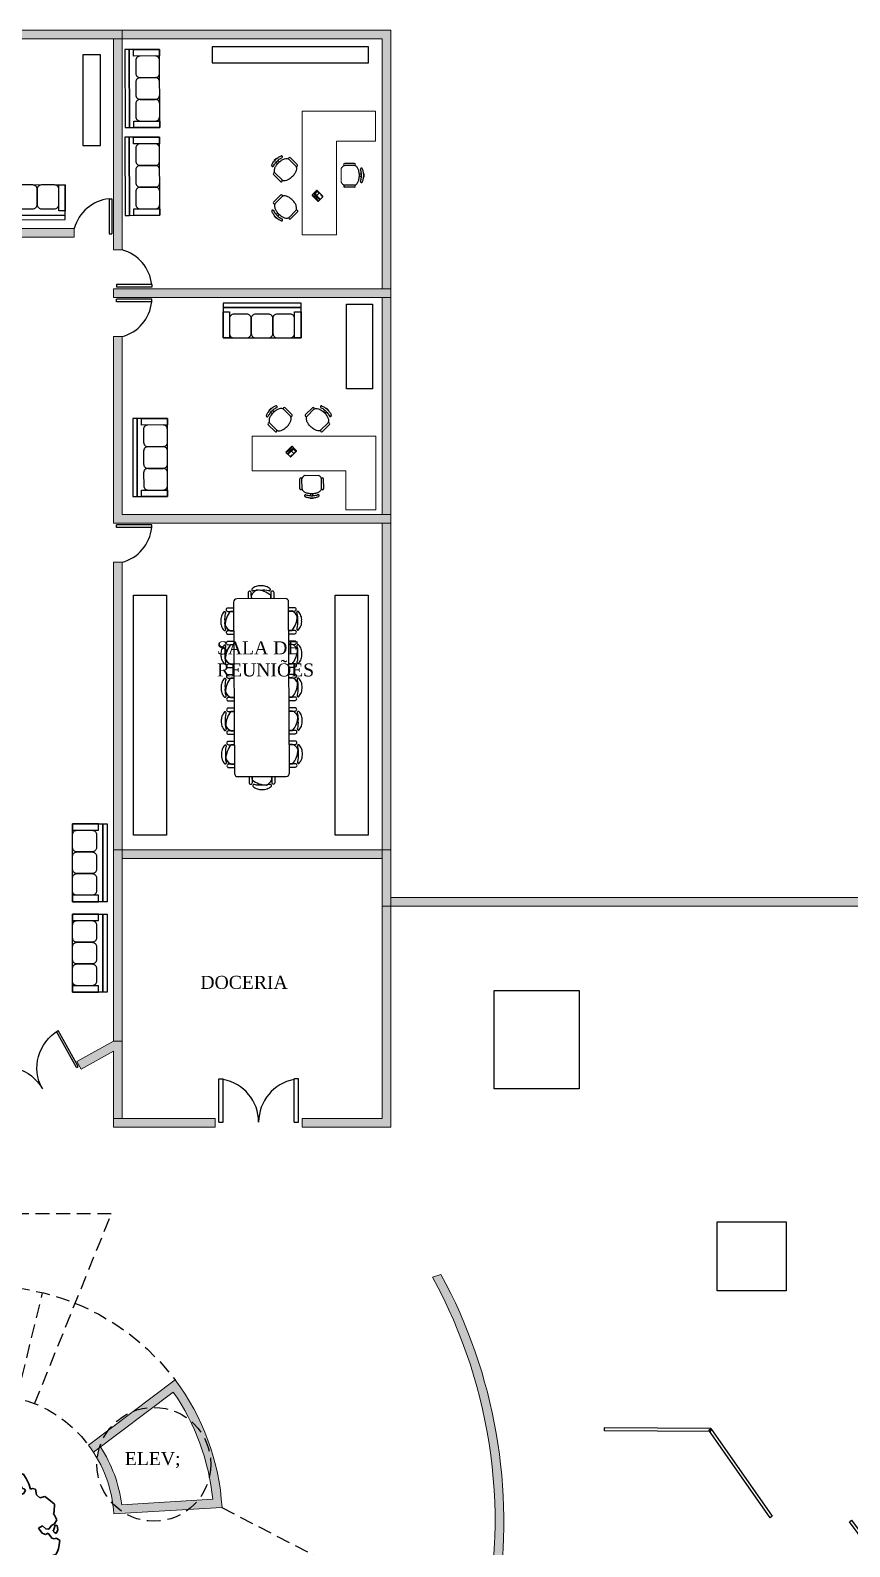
# Model space of a CAD drawing. Header units: millimetres. Extents: x 1191 to 1487, y 976 to 1230.
# Drawn here: x 1251.22 to 1270.12, y 1187.32 to 1222.29 of the extents above; entities that cross this region are included whole.
import ezdxf

# ---------------------------------------------------------------- set-up
doc = ezdxf.new("R2010")
doc.units = ezdxf.units.MM
doc.header["$LTSCALE"] = 0.05
doc.linetypes.add('DASHED2', pattern=[9.525, 6.35, -3.175])
doc.layers.add('ARBOLES', color=86, linetype='Continuous', lineweight=30)
doc.layers.add('muros', color=5, linetype='Continuous', lineweight=20)
for name, color, linetype in [('MOVABLE_FURNISHINGS', 186, 'Continuous'), ('muebles', 4, 'Continuous'), ('Proyecciones', 7, 'DASHED2'), ('puertas ventanas', 2, 'Continuous'), ('TEXT', 2, 'Continuous'), ('TRACO01', 7, 'Continuous'), ('TRACO02', 4, 'Continuous')]:
    doc.layers.add(name, color=color, linetype=linetype)
doc.styles.get("Standard").update_dxf_attribs({"font": 'times.ttf'})

# ---------------------------------------------------------------- blocks, each defined once
blk = doc.blocks.new('SIMPLÓNGRAN')
for p, q in [((-1.585, 2.79), (-1.461, 2.89)), ((-1.461, 2.89), (-1.294, 2.954)), ((-1.294, 2.954), (-1.27, 2.707)), ((-1.104, 2.795), (-0.889, 2.99)), ((-0.965, 3.068), (-0.751, 3.133)), ((-0.889, 2.99), (-0.965, 3.068)), ((-0.751, 3.133), (-0.657, 3.065)), ((-0.657, 3.065), (-0.569, 3.099)), ((-0.569, 3.099), (-0.438, 3.097)), ((-0.438, 3.097), (-0.506, 2.979)), ((-0.506, 2.979), (-0.481, 2.933)), ((-0.481, 2.933), (-0.165, 3.005)), ((-0.165, 3.005), (-0.142, 2.758)), ((0.055, 2.944), (0.169, 3.086)), ((0.107, 2.688), (0.055, 2.944)), ((0.169, 3.086), (0.297, 3)), ((0.297, 3), (0.404, 3.021)), ((0.404, 3.021), (0.486, 3.134)), ((0.486, 3.134), (0.705, 3.167)), ((0.705, 3.167), (0.819, 3.038)), ((0.819, 3.038), (0.816, 2.978)), ((0.816, 2.978), (0.915, 2.9)), ((0.915, 2.9), (1.036, 2.94)), ((1.036, 2.94), (1.172, 2.929)), ((1.172, 2.929), (1.199, 2.696)), ((-2.513, 2.043), (-2.511, 2.15)), ((-2.511, 2.15), (-2.286, 2.374)), ((-2.286, 2.374), (-2.111, 2.49)), ((-2.111, 2.49), (-1.943, 2.484)), ((-1.943, 2.484), (-1.849, 2.439)), ((-1.849, 2.439), (-1.572, 2.631)), ((-1.584, 2.72), (-1.585, 2.79)), ((-1.572, 2.631), (-1.584, 2.72)), ((-1.27, 2.707), (-1.116, 2.682)), ((-1.116, 2.682), (-1.104, 2.795)), ((-0.142, 2.758), (-0.192, 2.696)), ((-0.192, 2.696), (-0.162, 2.594)), ((-0.162, 2.594), (0.047, 2.645)), ((0.06, 2.486), (0, 2.42)), ((0, 2.42), (0.015, 2.369)), ((0.015, 2.369), (0.174, 2.358)), ((0.047, 2.645), (0.107, 2.688)), ((0.255, 2.542), (0.06, 2.486)), ((0.174, 2.358), (0.252, 2.434)), ((0.252, 2.434), (0.255, 2.542)), ((1.048, 2.581), (1.017, 2.482)), ((1.017, 2.482), (1.125, 2.456)), ((1.155, 2.602), (1.048, 2.581)), ((1.125, 2.456), (1.34, 2.428)), ((1.199, 2.696), (1.155, 2.602)), ((1.34, 2.428), (1.558, 2.507)), ((1.512, 2.683), (1.796, 2.726)), ((1.558, 2.507), (1.512, 2.683)), ((1.821, 2.162), (1.638, 2.018)), ((1.796, 2.726), (1.921, 2.58)), ((1.851, 2.083), (1.821, 2.162)), ((1.921, 2.58), (1.887, 2.397)), ((1.887, 2.397), (2.061, 2.335)), ((2.061, 2.335), (2.206, 2.305)), ((2.227, 2.175), (2.194, 1.992)), ((2.206, 2.305), (2.227, 2.175)), ((-3.044, 1.258), (-3.02, 1.435)), ((-3.02, 1.435), (-2.911, 1.634)), ((-2.911, 1.634), (-2.841, 1.635)), ((-2.841, 1.635), (-2.624, 1.714)), ((-2.624, 1.714), (-2.595, 1.682)), ((-2.595, 1.682), (-2.456, 1.755)), ((-2.575, 1.869), (-2.513, 2.043)), ((-2.453, 1.816), (-2.575, 1.869)), ((-2.456, 1.755), (-2.453, 1.816)), ((1.638, 2.018), (1.542, 1.909)), ((1.542, 1.909), (1.547, 1.853)), ((1.547, 1.853), (1.622, 1.845)), ((1.622, 1.845), (1.742, 1.955)), ((1.742, 1.955), (1.851, 2.083)), ((2.142, 2.001), (2.125, 1.921)), ((2.125, 1.921), (2.151, 1.805)), ((2.146, 1.791), (2.129, 1.734)), ((2.129, 1.734), (2.302, 1.696)), ((2.194, 1.992), (2.142, 2.001)), ((2.151, 1.805), (2.146, 1.791)), ((2.302, 1.696), (2.407, 1.833)), ((2.407, 1.833), (2.41, 1.894)), ((2.41, 1.894), (2.514, 1.831)), ((2.514, 1.831), (2.577, 1.734)), ((2.577, 1.734), (2.561, 1.584)), ((2.561, 1.584), (2.745, 1.504)), ((2.745, 1.504), (2.693, 1.265)), ((-3.266, 0.894), (-3.363, 0.607)), ((-3.172, 0.896), (-3.266, 0.894)), ((-3.187, 0.699), (-3.162, 0.854)), ((-3.162, 0.854), (-3.172, 0.896)), ((-2.967, 1.156), (-3.044, 1.258)), ((-3, 0.904), (-2.877, 1.074)), ((-2.997, 0.74), (-3, 0.904)), ((-2.888, 0.691), (-2.997, 0.74)), ((-2.877, 1.074), (-2.967, 1.156)), ((2.34, 0.702), (2.229, 0.667)), ((2.427, 0.807), (2.34, 0.702)), ((2.509, 0.696), (2.427, 0.807)), ((2.701, 0.891), (2.544, 0.786)), ((2.544, 0.786), (2.683, 0.588)), ((2.683, 0.588), (2.816, 0.74)), ((2.693, 1.265), (2.701, 0.891)), ((2.816, 0.74), (2.915, 0.686)), ((-3.363, 0.607), (-3.233, 0.652)), ((-3.233, 0.652), (-3.187, 0.699)), ((-3.233, 0.157), (-3.19, 0.368)), ((-3.095, 0.029), (-3.233, 0.157)), ((-3.19, 0.368), (-2.992, 0.507)), ((-3.055, -0.316), (-3.095, 0.029)), ((-2.992, 0.507), (-2.888, 0.691)), ((-1.043, 0.411), (-1.364, 0.101)), ((-1.364, 0.101), (-1.353, 0.036)), ((-1.353, 0.036), (-1.265, 0.047)), ((-1.265, 0.047), (-1.112, 0.115)), ((-1.112, 0.115), (-1.072, 0.219)), ((-1.072, 0.219), (-0.947, 0.273)), ((-0.983, 0.454), (-1.043, 0.411)), ((-0.909, 0.469), (-0.983, 0.454)), ((-0.947, 0.273), (-0.86, 0.354)), ((-0.86, 0.354), (-0.909, 0.469)), ((2.229, 0.667), (2.189, 0.564)), ((2.189, 0.564), (2.278, 0.552)), ((2.278, 0.552), (2.399, 0.568)), ((2.399, 0.568), (2.509, 0.696)), ((2.947, 0.49), (2.904, 0.279)), ((2.904, 0.279), (3.001, 0.118)), ((2.915, 0.686), (2.947, 0.49)), ((3.001, 0.118), (3.033, -0.101)), ((-3.03, -0.385), (-3.055, -0.316)), ((-2.997, -0.45), (-3.03, -0.385)), ((-2.721, -0.435), (-2.997, -0.45)), ((-2.622, -0.512), (-2.721, -0.435)), ((-2.682, -0.756), (-2.622, -0.512)), ((2.755, -0.424), (2.6, -0.646)), ((2.6, -0.646), (2.681, -0.733)), ((2.835, -0.464), (2.755, -0.424)), ((3.009, -0.302), (2.835, -0.464)), ((3.033, -0.101), (3.009, -0.302)), ((-2.952, -0.804), (-3.165, -0.915)), ((-3.165, -0.915), (-3.164, -0.962)), ((-3.164, -0.962), (-3.089, -0.97)), ((-3.089, -0.97), (-2.868, -0.83)), ((-2.907, -0.733), (-2.952, -0.804)), ((-2.818, -0.768), (-2.907, -0.733)), ((-2.868, -0.83), (-2.818, -0.768)), ((-2.846, -1.455), (-2.793, -1.286)), ((-2.793, -1.286), (-2.724, -1.261)), ((-2.772, -0.968), (-2.755, -0.865)), ((-2.657, -1.073), (-2.772, -0.968)), ((-2.755, -0.865), (-2.682, -0.756)), ((-2.724, -1.261), (-2.609, -1.142)), ((-2.609, -1.142), (-2.657, -1.073)), ((1.689, -1.29), (1.41, -1.389)), ((1.41, -1.389), (1.503, -1.588)), ((1.853, -1.333), (1.689, -1.29)), ((1.907, -1.458), (1.853, -1.333)), ((2.176, -1.364), (1.907, -1.458)), ((2.279, -1.404), (2.176, -1.364)), ((2.722, -1.148), (2.538, -1.492)), ((2.681, -0.733), (2.773, -0.862)), ((2.756, -0.988), (2.722, -1.148)), ((2.773, -0.862), (2.756, -0.988)), ((-2.699, -1.555), (-2.846, -1.455)), ((-2.542, -1.967), (-2.699, -1.555)), ((-2.379, -1.917), (-2.542, -1.967)), ((-2.311, -1.846), (-2.379, -1.917)), ((-2.307, -1.785), (-2.311, -1.846)), ((-2.071, -1.673), (-2.307, -1.785)), ((-1.949, -1.726), (-2.071, -1.673)), ((-2.016, -2.339), (-1.976, -2.035)), ((-1.976, -2.035), (-1.884, -1.963)), ((-1.91, -1.824), (-1.949, -1.726)), ((-1.727, -1.881), (-1.91, -1.824)), ((-1.884, -1.963), (-1.748, -1.974)), ((-1.748, -1.974), (-1.689, -1.885)), ((-1.689, -1.885), (-1.727, -1.881)), ((1.503, -1.588), (1.708, -1.551)), ((1.708, -1.551), (1.831, -1.628)), ((1.831, -1.628), (1.83, -1.828)), ((1.83, -1.828), (1.893, -1.972)), ((1.893, -1.972), (1.874, -2.182)), ((2.011, -1.792), (1.958, -1.938)), ((1.958, -1.938), (2.043, -1.988)), ((2.051, -1.665), (2.011, -1.792)), ((2.043, -1.988), (2.18, -1.845)), ((2.116, -1.655), (2.051, -1.665)), ((2.223, -1.657), (2.116, -1.655)), ((2.18, -1.845), (2.223, -1.657)), ((2.36, -1.491), (2.279, -1.404)), ((2.538, -1.492), (2.36, -1.491)), ((-1.789, -2.503), (-2.016, -2.339)), ((-1.628, -2.406), (-1.789, -2.503)), ((-1.478, -2.422), (-1.628, -2.406)), ((-1.359, -2.513), (-1.478, -2.422)), ((-1.193, -2.449), (-1.359, -2.513)), ((-1.053, -2.446), (-1.193, -2.449)), ((-0.985, -2.575), (-1.053, -2.446)), ((-1.002, -2.655), (-0.985, -2.575)), ((-0.962, -2.799), (-1.002, -2.655)), ((-0.131, -2.787), (-0.38, -2.918)), ((-0.321, -2.357), (-0.337, -2.483)), ((-0.337, -2.483), (-0.249, -2.449)), ((-0.241, -2.15), (-0.321, -2.357)), ((-0.249, -2.449), (-0.174, -2.48)), ((-0.193, -2.219), (-0.241, -2.15)), ((-0.071, -2.249), (-0.193, -2.219)), ((-0.174, -2.48), (-0.081, -2.455)), ((0.062, -2.638), (-0.131, -2.787)), ((-0.081, -2.455), (-0.071, -2.249)), ((0.129, -2.721), (0.062, -2.638)), ((0.256, -2.761), (0.129, -2.721)), ((0.435, -2.584), (0.256, -2.761)), ((0.644, -2.557), (0.435, -2.584)), ((0.802, -2.745), (0.644, -2.557)), ((1.035, -2.74), (0.802, -2.745)), ((1.367, -2.72), (1.035, -2.74)), ((1.552, -2.422), (1.367, -2.72)), ((1.597, -2.328), (1.552, -2.422)), ((1.666, -2.303), (1.597, -2.328)), ((1.874, -2.182), (1.666, -2.303)), ((-0.784, -2.8), (-0.962, -2.799)), ((-0.617, -3.007), (-0.784, -2.8)), ((-0.38, -2.918), (-0.617, -3.007))]:
    blk.add_line(p, q)
blk = doc.blocks.new('SIMPLGRAN')
blk.add_blockref('SIMPLÓNGRAN', (-803.486, 577.111))
blk = doc.blocks.new('planta arbre')
at = {"xscale": 0.5, "yscale": 0.5, "zscale": 0.5}
blk.add_blockref('SIMPLGRAN', (587.091, -151.752), dxfattribs=at)
blk = doc.blocks.new('A$C09E9406F')
at = {"layer": 'ARBOLES'}
blk.add_blockref('planta arbre', (-183.667, -135.3), dxfattribs=at)
blk = doc.blocks.new('A$C0A1A5030')
at = {"layer": 'muebles'}
for points in [[(1.444, 1.973), (1.502, 1.993), (0.721, 4.331), (0.663, 4.312)], [(1.453, 2.029), (1.502, 1.993), (0.05, 0), (0, 0.036)]]:
    blk.add_lwpolyline(points, close=True, dxfattribs=at)
blk = doc.blocks.new('bsof3')
for points in [[(-0.9, -0.1), (0.9, -0.1), (0.9, 0), (-0.9, 0)], [(-0.9, -0.8), (0.9, -0.8), (0.9, -0.1), (-0.9, -0.1)], [(-0.9, -0.2), (-0.75, -0.2), (-0.75, -0.8), (-0.9, -0.8)], [(0.75, -0.2), (0.9, -0.2), (0.9, -0.8), (0.75, -0.8)]]:
    blk.add_lwpolyline(points, close=True)
for points in [[(-0.649, -0.8), (-0.351, -0.8, 0.414214), (-0.25, -0.699), (-0.25, -0.351, 0.414214), (-0.351, -0.25), (-0.649, -0.25, 0.414214), (-0.75, -0.351), (-0.75, -0.699, 0.414214)], [(-0.149, -0.8), (0.149, -0.8, 0.414214), (0.25, -0.699), (0.25, -0.351, 0.414214), (0.149, -0.25), (-0.149, -0.25, 0.414214), (-0.25, -0.351), (-0.25, -0.699, 0.414214)], [(0.351, -0.8), (0.649, -0.8, 0.414214), (0.75, -0.699), (0.75, -0.351, 0.414214), (0.649, -0.25), (0.351, -0.25, 0.414214), (0.25, -0.351), (0.25, -0.699, 0.414214)]]:
    blk.add_lwpolyline(points, format="xyb", close=True)
blk = doc.blocks.new('A$C0E675479')
at = {"layer": 'muebles', "rotation": 270.0161687184001}
blk.add_blockref('bsof3', (0.8, 0.9), dxfattribs=at)
blk = doc.blocks.new('Mesa_rectang_12')
at = {"layer": 'MOVABLE_FURNISHINGS', "color": 7, "linetype": 'Continuous'}
for points in [[(-1.762, 1.268), (-1.762, 1.405, 0.414214), (-1.8, 1.443, 0.414214), (-1.837, 1.405), (-1.837, 1.268)], [(-1.313, 1.268), (-1.313, 1.344, 0.169434), (-1.64, 1.467, 0.171467), (-1.763, 1.343), (-1.763, 1.268)], [(-1.238, 1.268), (-1.238, 1.405, 0.414214), (-1.275, 1.443, 0.414214), (-1.313, 1.405), (-1.313, 1.268)], [(-0.994, 1.268), (-0.994, 1.405, 0.414214), (-1.031, 1.443, 0.414214), (-1.069, 1.405), (-1.069, 1.268)], [(-0.544, 1.268), (-0.544, 1.344, 0.169434), (-0.871, 1.467, 0.171467), (-0.994, 1.343), (-0.994, 1.268)], [(-0.469, 1.268), (-0.469, 1.405, 0.414214), (-0.506, 1.443, 0.414214), (-0.544, 1.405), (-0.544, 1.268)], [(-0.225, 1.268), (-0.225, 1.405, 0.414214), (-0.262, 1.443, 0.414214), (-0.3, 1.405), (-0.3, 1.268)], [(0.225, 1.268), (0.225, 1.344, 0.169434), (-0.102, 1.467, 0.171467), (-0.225, 1.343), (-0.225, 1.268)], [(0.3, 1.268), (0.3, 1.405, 0.414214), (0.262, 1.443, 0.414214), (0.225, 1.405), (0.225, 1.268)], [(0.544, 1.268), (0.544, 1.405, 0.414214), (0.506, 1.443, 0.414214), (0.469, 1.405), (0.469, 1.268)], [(0.994, 1.268), (0.994, 1.344, 0.169434), (0.666, 1.467, 0.171467), (0.544, 1.343), (0.544, 1.268)], [(1.069, 1.268), (1.069, 1.405, 0.414214), (1.031, 1.443, 0.414214), (0.994, 1.405), (0.994, 1.268)], [(1.313, 1.268), (1.313, 1.405, 0.414214), (1.275, 1.443, 0.414214), (1.237, 1.405), (1.237, 1.268)], [(1.762, 1.268), (1.762, 1.344, 0.169434), (1.435, 1.467, 0.171467), (1.312, 1.343), (1.312, 1.268)], [(1.837, 1.268), (1.837, 1.405, 0.414214), (1.8, 1.443, 0.414214), (1.762, 1.405), (1.762, 1.268)], [(-2.05, 0.859), (-2.126, 0.859, 0.169434), (-2.249, 0.532, 0.171467), (-2.125, 0.409), (-2.05, 0.409)], [(-2.05, 0.934), (-2.187, 0.934, 0.414214), (-2.225, 0.896, 0.414214), (-2.187, 0.859), (-2.05, 0.859)], [(2.05, 0.859), (2.187, 0.859, 0.414214), (2.225, 0.896, 0.414214), (2.187, 0.934), (2.05, 0.934)], [(2.05, 0.409), (2.126, 0.409, 0.169434), (2.249, 0.736, 0.171467), (2.125, 0.859), (2.05, 0.859)], [(-2.05, 0.409), (-2.187, 0.409, 0.414214), (-2.225, 0.372, 0.414214), (-2.187, 0.334), (-2.05, 0.334)], [(2.05, 0.334), (2.187, 0.334, 0.414214), (2.225, 0.372, 0.414214), (2.187, 0.409), (2.05, 0.409)], [(-1.837, 0), (-1.837, -0.137, 0.414214), (-1.8, -0.175, 0.414214), (-1.762, -0.137), (-1.762, 0)], [(-1.762, 0), (-1.762, -0.076, 0.169434), (-1.435, -0.199, 0.171467), (-1.312, -0.075), (-1.312, 0)], [(-1.313, 0), (-1.313, -0.137, 0.414214), (-1.275, -0.175, 0.414214), (-1.238, -0.137), (-1.238, 0)], [(-1.069, 0), (-1.069, -0.137, 0.414214), (-1.031, -0.175, 0.414214), (-0.994, -0.137), (-0.994, 0)], [(-0.994, 0), (-0.994, -0.076, 0.169434), (-0.666, -0.199, 0.171467), (-0.544, -0.075), (-0.544, 0)], [(-0.544, 0), (-0.544, -0.137, 0.414214), (-0.506, -0.175, 0.414214), (-0.469, -0.137), (-0.469, 0)], [(-0.3, 0), (-0.3, -0.137, 0.414214), (-0.262, -0.175, 0.414214), (-0.225, -0.137), (-0.225, 0)], [(-0.225, 0), (-0.225, -0.076, 0.169434), (0.102, -0.199, 0.171467), (0.225, -0.075), (0.225, 0)], [(0.225, 0), (0.225, -0.137, 0.414214), (0.262, -0.175, 0.414214), (0.3, -0.137), (0.3, 0)], [(0.469, 0), (0.469, -0.137, 0.414214), (0.506, -0.175, 0.414214), (0.544, -0.137), (0.544, 0)], [(0.544, 0), (0.544, -0.076, 0.169434), (0.871, -0.199, 0.171467), (0.994, -0.075), (0.994, 0)], [(0.994, 0), (0.994, -0.137, 0.414214), (1.031, -0.175, 0.414214), (1.069, -0.137), (1.069, 0)], [(1.237, 0), (1.237, -0.137, 0.414214), (1.275, -0.175, 0.414214), (1.313, -0.137), (1.313, 0)], [(1.313, 0), (1.313, -0.076, 0.169434), (1.64, -0.199, 0.171467), (1.763, -0.075), (1.763, 0)], [(1.762, 0), (1.762, -0.137, 0.414214), (1.8, -0.175, 0.414214), (1.837, -0.137), (1.837, 0)]]:
    blk.add_lwpolyline(points, format="xyb", dxfattribs=at)
for points in [[(-1.538, 1.468, -0.082824), (-1.363, 1.455, 0.104413), (-1.351, 1.452, 0.104411), (-1.34, 1.454, 0.10442), (-1.33, 1.46, 0.104433), (-1.324, 1.47, 0.104441), (-1.322, 1.481, 0.10444), (-1.325, 1.492, 0.101547), (-1.424, 1.552, 0.101539), (-1.538, 1.567, 0.103608), (-1.652, 1.552, 0.103615), (-1.75, 1.492, 0.102701), (-1.753, 1.481, 0.102702), (-1.751, 1.47, 0.102694), (-1.745, 1.46, 0.102682), (-1.735, 1.454, 0.102673), (-1.724, 1.452, 0.102674), (-1.713, 1.455, -0.085285)], [(-0.769, 1.468, -0.082824), (-0.594, 1.455, 0.104413), (-0.583, 1.452, 0.104411), (-0.571, 1.454, 0.10442), (-0.562, 1.46, 0.104433), (-0.555, 1.47, 0.104441), (-0.553, 1.481, 0.10444), (-0.556, 1.492, 0.101547), (-0.655, 1.552, 0.101539), (-0.769, 1.567, 0.103608), (-0.883, 1.552, 0.103615), (-0.981, 1.492, 0.102701), (-0.984, 1.481, 0.102702), (-0.982, 1.47, 0.102694), (-0.976, 1.46, 0.102682), (-0.966, 1.454, 0.102673), (-0.955, 1.452, 0.102674), (-0.944, 1.455, -0.085285)], [(0, 1.468, -0.082824), (0.175, 1.455, 0.104413), (0.186, 1.452, 0.104411), (0.197, 1.454, 0.10442), (0.207, 1.46, 0.104433), (0.213, 1.47, 0.104441), (0.215, 1.481, 0.10444), (0.212, 1.492, 0.101547), (0.114, 1.552, 0.101539), (0, 1.567, 0.103608), (-0.114, 1.552, 0.103615), (-0.213, 1.492, 0.102701), (-0.215, 1.481, 0.102702), (-0.213, 1.47, 0.102694), (-0.207, 1.46, 0.102682), (-0.197, 1.454, 0.102673), (-0.186, 1.452, 0.102674), (-0.175, 1.455, -0.085285)], [(0.769, 1.468, -0.082824), (0.944, 1.455, 0.104413), (0.955, 1.452, 0.104411), (0.966, 1.454, 0.10442), (0.976, 1.46, 0.104433), (0.982, 1.47, 0.104441), (0.984, 1.481, 0.10444), (0.981, 1.492, 0.101547), (0.883, 1.552, 0.101539), (0.769, 1.567, 0.103608), (0.655, 1.552, 0.103615), (0.556, 1.492, 0.102701), (0.553, 1.481, 0.102702), (0.555, 1.47, 0.102694), (0.562, 1.46, 0.102682), (0.571, 1.454, 0.102673), (0.583, 1.452, 0.102674), (0.594, 1.455, -0.085285)], [(1.537, 1.468, -0.082824), (1.712, 1.455, 0.104413), (1.724, 1.452, 0.104411), (1.735, 1.454, 0.10442), (1.745, 1.46, 0.104433), (1.751, 1.47, 0.104441), (1.753, 1.481, 0.10444), (1.75, 1.492, 0.101547), (1.651, 1.552, 0.101539), (1.537, 1.567, 0.103608), (1.423, 1.552, 0.103615), (1.325, 1.492, 0.102701), (1.322, 1.481, 0.102702), (1.324, 1.47, 0.102694), (1.33, 1.46, 0.102682), (1.34, 1.454, 0.102673), (1.351, 1.452, 0.102674), (1.362, 1.455, -0.085285)], [(-1.974, 0), (1.974, 0, 0.414214), (2.05, 0.076), (2.05, 1.192, 0.414214), (1.974, 1.268), (-1.974, 1.268, 0.414214), (-2.05, 1.192), (-2.05, 0.076, 0.414214)], [(-2.25, 0.634, -0.082824), (-2.237, 0.809, 0.104413), (-2.234, 0.82, 0.104411), (-2.236, 0.831, 0.10442), (-2.242, 0.841, 0.104433), (-2.252, 0.847, 0.104441), (-2.263, 0.849, 0.10444), (-2.274, 0.846, 0.101547), (-2.334, 0.748, 0.101539), (-2.349, 0.634, 0.103608), (-2.334, 0.52, 0.103615), (-2.274, 0.421, 0.102701), (-2.263, 0.419, 0.102702), (-2.252, 0.421, 0.102694), (-2.242, 0.427, 0.102682), (-2.236, 0.437, 0.102673), (-2.234, 0.448, 0.102674), (-2.237, 0.459, -0.085285)], [(2.25, 0.634, -0.082824), (2.237, 0.459, 0.104413), (2.234, 0.448, 0.104411), (2.236, 0.437, 0.10442), (2.242, 0.427, 0.104433), (2.252, 0.421, 0.104441), (2.263, 0.419, 0.10444), (2.274, 0.422, 0.101547), (2.334, 0.52, 0.101539), (2.349, 0.634, 0.103608), (2.334, 0.748, 0.103615), (2.274, 0.847, 0.102701), (2.263, 0.849, 0.102702), (2.252, 0.847, 0.102694), (2.242, 0.841, 0.102682), (2.236, 0.831, 0.102673), (2.234, 0.82, 0.102674), (2.237, 0.809, -0.085285)], [(-1.537, -0.2, -0.082824), (-1.712, -0.187, 0.104413), (-1.724, -0.184, 0.104411), (-1.735, -0.186, 0.10442), (-1.745, -0.192, 0.104433), (-1.751, -0.202, 0.104441), (-1.753, -0.213, 0.10444), (-1.75, -0.224, 0.101547), (-1.651, -0.284, 0.101539), (-1.537, -0.299, 0.103608), (-1.423, -0.284, 0.103615), (-1.325, -0.224, 0.102701), (-1.322, -0.213, 0.102702), (-1.324, -0.202, 0.102694), (-1.33, -0.192, 0.102682), (-1.34, -0.186, 0.102673), (-1.351, -0.184, 0.102674), (-1.362, -0.187, -0.085285)], [(-0.769, -0.2, -0.082824), (-0.944, -0.187, 0.104413), (-0.955, -0.184, 0.104411), (-0.966, -0.186, 0.10442), (-0.976, -0.192, 0.104433), (-0.982, -0.202, 0.104441), (-0.984, -0.213, 0.10444), (-0.981, -0.224, 0.101547), (-0.883, -0.284, 0.101539), (-0.769, -0.299, 0.103608), (-0.655, -0.284, 0.103615), (-0.556, -0.224, 0.102701), (-0.553, -0.213, 0.102702), (-0.555, -0.202, 0.102694), (-0.562, -0.192, 0.102682), (-0.571, -0.186, 0.102673), (-0.583, -0.184, 0.102674), (-0.594, -0.187, -0.085285)], [(0, -0.2, -0.082824), (-0.175, -0.187, 0.104413), (-0.186, -0.184, 0.104411), (-0.197, -0.186, 0.10442), (-0.207, -0.192, 0.104433), (-0.213, -0.202, 0.104441), (-0.215, -0.213, 0.10444), (-0.212, -0.224, 0.101547), (-0.114, -0.284, 0.101539), (0, -0.299, 0.103608), (0.114, -0.284, 0.103615), (0.213, -0.224, 0.102701), (0.215, -0.213, 0.102702), (0.213, -0.202, 0.102694), (0.207, -0.192, 0.102682), (0.197, -0.186, 0.102673), (0.186, -0.184, 0.102674), (0.175, -0.187, -0.085285)], [(0.769, -0.2, -0.082824), (0.594, -0.187, 0.104413), (0.583, -0.184, 0.104411), (0.571, -0.186, 0.10442), (0.562, -0.192, 0.104433), (0.555, -0.202, 0.104441), (0.553, -0.213, 0.10444), (0.556, -0.224, 0.101547), (0.655, -0.284, 0.101539), (0.769, -0.299, 0.103608), (0.883, -0.284, 0.103615), (0.981, -0.224, 0.102701), (0.984, -0.213, 0.102702), (0.982, -0.202, 0.102694), (0.976, -0.192, 0.102682), (0.966, -0.186, 0.102673), (0.955, -0.184, 0.102674), (0.944, -0.187, -0.085285)], [(1.538, -0.2, -0.082824), (1.363, -0.187, 0.104413), (1.351, -0.184, 0.104411), (1.34, -0.186, 0.10442), (1.33, -0.192, 0.104433), (1.324, -0.202, 0.104441), (1.322, -0.213, 0.10444), (1.325, -0.224, 0.101547), (1.424, -0.284, 0.101539), (1.538, -0.299, 0.103608), (1.652, -0.284, 0.103615), (1.75, -0.224, 0.102701), (1.753, -0.213, 0.102702), (1.751, -0.202, 0.102694), (1.745, -0.192, 0.102682), (1.735, -0.186, 0.102673), (1.724, -0.184, 0.102674), (1.713, -0.187, -0.085285)]]:
    blk.add_lwpolyline(points, format="xyb", close=True, dxfattribs=at)
blk = doc.blocks.new('A$C5EFD5AAF')
at = {"layer": 'muebles', "rotation": 27.28103074233055}
blk.add_blockref('Mesa_rectang_12', (2.419, 1.012), dxfattribs=at)
blk = doc.blocks.new('escritorio lujo')
at = {"layer": 'muros'}
blk.add_line((414.675, 274.406), (414.676, 274.72), dxfattribs=at)
for points in [[(414.567, 276.043), (413.772, 276.043), (413.772, 273.189), (414.567, 273.189), (414.567, 275.347)], [(414.567, 276.043), (415.469, 276.043), (415.469, 275.347), (414.567, 275.347)]]:
    blk.add_lwpolyline(points, dxfattribs=at)
at = {"layer": 'TRACO01'}
for p, q in [((414.038, 274.141), (414.106, 274.209)), ((414.057, 274.145), (414.184, 274.018)), ((414.072, 274.139), (414.126, 274.194)), ((414.114, 274.097), (414.169, 274.151)), ((414.12, 274.209), (414.248, 274.082)), ((414.169, 274.151), (414.126, 274.194)), ((414.007, 274.11), (414.011, 274.113)), ((414.007, 274.096), (414.135, 273.969)), ((414.051, 274.069), (414.056, 274.074)), ((414.114, 274.097), (414.072, 274.139)), ((414.078, 274.096), (414.084, 274.101)), ((414.108, 274.012), (414.113, 274.018)), ((414.135, 274.04), (414.14, 274.045)), ((414.149, 273.969), (414.152, 273.972)), ((414.18, 274), (414.248, 274.068)), ((414.204, 274.102), (414.211, 274.109)), ((414.204, 274.102), (414.225, 274.081)), ((414.211, 274.109), (414.232, 274.088)), ((414.225, 274.081), (414.232, 274.088))]:
    blk.add_line(p, q, dxfattribs=at)
for points in [[(414.029, 274.138, 0.041072), (414.021, 274.131, 0.041072), (414.015, 274.123, 0.036646), (414.012, 274.119, 0.097163)], [(414.145, 273.977, 0.033738), (414.131, 273.997, 0.01573), (414.112, 274.018, 0.011183), (414.085, 274.046, 0.011183), (414.057, 274.074, 0.01573), (414.036, 274.092, 0.033738), (414.016, 274.105, 0.341297)], [(414.048, 274.135, 0.031401), (414.061, 274.117, 0.01573), (414.079, 274.096, 0.011183), (414.106, 274.067, 0.011183), (414.135, 274.04, 0.01573), (414.156, 274.022, 0.033738), (414.176, 274.008, 0.341297)], [(414.158, 273.974, 0.060801), (414.17, 273.983, 0.049327), (414.178, 273.992, 0.054131)], [(414.175, 274.009, 0.000574), (414.175, 274.009, 0.054131)]]:
    blk.add_lwpolyline(points, format="xyb", dxfattribs=at)
for centre, radius, start, end in [((414.064, 274.152), 0.01, 135.1269, 225.1269), ((414.113, 274.202), 0.01, 45.1269, 135.1269), ((414.014, 274.103), 0.01, 135.1269, 225.1269), ((414.021, 274.114), 0.01, 144.6621, 239.7772), ((414.037, 274.129), 0.012, 31.7652, 133.5566), ((414.043, 274.077), 0.012, 225.1269, 315.1269), ((414.075, 274.11), 0.012, 315.1269, 45.1269), ((414.116, 274.004), 0.012, 135.1269, 225.1269), ((414.142, 273.976), 0.01, 225.1269, 315.1269), ((414.149, 274.037), 0.012, 45.1269, 135.1269), ((414.153, 273.982), 0.01, 205.3759, 301.5515), ((414.168, 273.999), 0.012, 326.4227, 58.4887), ((414.191, 274.025), 0.01, 225.1269, 315.1269), ((414.241, 274.075), 0.01, 315.1269, 45.1269)]:
    blk.add_arc(centre, radius, start, end, dxfattribs=at)
at = {"layer": 'TRACO02'}
for p, q in [((413.13, 274.909), (413.173, 274.951)), ((413.135, 274.897), (413.13, 274.901)), ((413.177, 274.869), (413.212, 274.834)), ((413.184, 274.947), (413.18, 274.951)), ((413.212, 274.905), (413.248, 274.869)), ((413.468, 274.932), (413.627, 274.774)), ((413.503, 274.968), (413.663, 274.809)), ((413.115, 274.578), (413.275, 274.419)), ((413.15, 274.613), (413.31, 274.455)), ((414.981, 274.837), (414.756, 274.836)), ((414.981, 274.787), (414.756, 274.786)), ((415.143, 274.587), (415.093, 274.587)), ((415.143, 274.537), (415.093, 274.537)), ((415.192, 274.597), (415.199, 274.597)), ((415.193, 274.527), (415.199, 274.527)), ((415.204, 274.532), (415.204, 274.592)), ((414.982, 274.337), (414.757, 274.336)), ((414.982, 274.287), (414.757, 274.286)), ((413.117, 273.946), (413.275, 274.105)), ((413.152, 273.911), (413.311, 274.07)), ((413.138, 273.627), (413.133, 273.623)), ((413.133, 273.616), (413.176, 273.573)), ((413.18, 273.655), (413.215, 273.69)), ((413.187, 273.578), (413.183, 273.573)), ((413.215, 273.62), (413.25, 273.655)), ((413.471, 273.593), (413.63, 273.753)), ((413.506, 273.558), (413.665, 273.717))]:
    blk.add_line(p, q, dxfattribs=at)
for points in [[(413.07, 274.787, -0.064948), (413.101, 274.852, -0.051099), (413.159, 274.923, -0.051099), (413.229, 274.981, -0.064948), (413.294, 275.012, -0.104203)], [(413.114, 274.774, -0.043138), (413.136, 274.816, -0.051099), (413.194, 274.887, -0.051099), (413.265, 274.945, -0.043138), (413.307, 274.968, -0.104203)], [(413.15, 274.613, -0.174705), (413.133, 274.65, -0.104203), (413.141, 274.716, -0.064948), (413.172, 274.781, -0.051099), (413.229, 274.852, -0.051099), (413.3, 274.91, -0.064948), (413.365, 274.942, -0.104203), (413.431, 274.949, -0.174705), (413.468, 274.932, -0.174705)], [(413.627, 274.774, -0.174705), (413.645, 274.737, -0.104203), (413.637, 274.671, -0.064948), (413.606, 274.606, -0.051099), (413.548, 274.535, -0.051099), (413.478, 274.477, -0.064948), (413.413, 274.445, -0.104203), (413.347, 274.437, -0.174705), (413.31, 274.455, -0.174705)], [(414.756, 274.786, 0.174705), (414.718, 274.772, 0.104203), (414.676, 274.72, 0.003886), (414.674, 274.716, 0.051099)], [(414.982, 274.337, 0.174705), (415.02, 274.351, 0.104203), (415.061, 274.403, 0.064948), (415.085, 274.471, 0.051099), (415.094, 274.562, 0.051099), (415.084, 274.653, 0.064948), (415.06, 274.721, 0.104203), (415.019, 274.773, 0.174705), (414.981, 274.787, 0.174705)], [(415.121, 274.425, 0.043138), (415.135, 274.471, 0.051099), (415.144, 274.562, 0.051099), (415.134, 274.653, 0.043138), (415.12, 274.699, 0.104203)], [(415.161, 274.403, 0.064948), (415.185, 274.471, 0.051099), (415.194, 274.562, 0.051099), (415.184, 274.653, 0.064948), (415.16, 274.721, 0.104203)], [(414.675, 274.406, 0.003886), (414.677, 274.402, 0.104203), (414.719, 274.35, 0.174705), (414.757, 274.336, 0.174705)], [(413.152, 273.911, 0.174705), (413.135, 273.874, 0.104203), (413.143, 273.808, 0.064948), (413.174, 273.743, 0.051099), (413.232, 273.672, 0.051099), (413.303, 273.615, 0.064948), (413.368, 273.583, 0.104203), (413.434, 273.576, 0.174705), (413.471, 273.593, 0.174705)], [(413.63, 273.753, 0.174705), (413.647, 273.789, 0.104203), (413.639, 273.856, 0.064948), (413.608, 273.92, 0.051099), (413.55, 273.991, 0.051099), (413.479, 274.049, 0.064948), (413.414, 274.08, 0.104203), (413.347, 274.088, 0.174705), (413.311, 274.07, 0.174705)], [(413.072, 273.737, 0.064948), (413.104, 273.672, 0.051099), (413.162, 273.601, 0.051099), (413.233, 273.544, 0.064948), (413.298, 273.513, 0.104203)], [(413.116, 273.75, 0.043138), (413.139, 273.708, 0.051099), (413.197, 273.637, 0.051099), (413.268, 273.579, 0.043138), (413.31, 273.557, 0.104203)]]:
    blk.add_lwpolyline(points, format="xyb", dxfattribs=at)
for centre, radius, start, end in [((413.134, 274.905), 0.005, 135.1269, 225.1269), ((413.176, 274.948), 0.005, 45.1269, 135.1269), ((413.298, 274.989), 0.0229, 293.5456, 113.5456), ((413.486, 274.95), 0.025, 45.1269, 225.1269), ((413.093, 274.783), 0.0229, 156.7082, 336.7082), ((413.133, 274.596), 0.025, 45.1269, 225.1269), ((413.645, 274.791), 0.025, 225.1269, 45.1269), ((414.756, 274.811), 0.025, 90.1269, 270.1269), ((414.981, 274.812), 0.025, 270.1269, 90.1269), ((415.142, 274.708), 0.0229, 21.7082, 201.7082), ((415.199, 274.592), 0.005, 0.1269, 90.1269), ((415.199, 274.532), 0.005, 270.1269, 0.1269), ((413.292, 274.437), 0.025, 225.1269, 45.1269), ((414.757, 274.311), 0.025, 90.1269, 270.1269), ((414.982, 274.312), 0.025, 270.1269, 90.1269), ((415.142, 274.417), 0.0229, 158.5456, 338.5456), ((413.134, 273.928), 0.025, 135.1269, 315.1269), ((413.293, 274.088), 0.025, 315.1269, 135.1269), ((413.095, 273.741), 0.0229, 23.5456, 203.5456), ((413.137, 273.619), 0.005, 135.1269, 225.1269), ((413.179, 273.577), 0.005, 225.1269, 315.1269), ((413.301, 273.535), 0.0229, 246.7082, 66.7082), ((413.489, 273.576), 0.025, 135.1269, 315.1269), ((413.647, 273.735), 0.025, 315.1269, 135.1269)]:
    blk.add_arc(centre, radius, start, end, dxfattribs=at)

msp = doc.modelspace()

# ---------------------------------------------------------------- hatches: boundary and pattern name
at = {"layer": 'muros'}
h = msp.add_hatch(color=256, dxfattribs=at)
h.paths.add_polyline_path([(1251.621, 1222.286), (1241.943, 1222.286), (1241.943, 1222.086), (1251.621, 1222.086)])
h.paths.add_polyline_path([(1253.335, 1222.286), (1251.621, 1222.286), (1251.621, 1222.086), (1253.335, 1222.086)])
for points in [[(1259.535, 1222.286), (1253.335, 1222.286), (1253.335, 1222.086), (1259.335, 1222.086), (1259.335, 1216.323), (1259.535, 1216.323)], [(1259.535, 1210.918), (1259.335, 1210.918), (1259.335, 1203.39), (1259.535, 1203.39)], [(1253.335, 1210.018), (1253.135, 1210.018), (1253.135, 1203.39), (1253.335, 1203.39)], [(1253.335, 1203.19), (1253.335, 1203.39), (1253.135, 1203.39), (1253.135, 1198.976), (1253.335, 1198.976)], [(1259.335, 1203.39), (1253.335, 1203.39), (1253.335, 1203.19), (1259.335, 1203.19)], [(1269.603, 1202.286), (1259.535, 1202.286), (1259.535, 1202.086), (1270.038, 1202.086, -0.097572)], [(1253.335, 1198.976), (1253.135, 1198.976), (1252.292, 1198.508), (1252.389, 1198.333), (1253.135, 1198.747), (1253.135, 1197.19), (1253.335, 1197.19)], [(1255.487, 1197.19), (1253.135, 1197.19), (1253.135, 1196.99), (1255.487, 1196.99)], [(1260.692, 1193.594), (1260.498, 1193.532, -0.164368), (1261.808, 1186.159), (1261.997, 1186.057, 0.164801)]]:
    msp.add_hatch(color=256, dxfattribs=at).paths.add_polyline_path(points)
h = msp.add_hatch(color=256, dxfattribs=at)
h.paths.add_polyline_path([(1253.335, 1222.086), (1253.135, 1222.086), (1253.135, 1217.223), (1253.335, 1217.223)])
h.paths.add_polyline_path([(1251.621, 1217.716), (1248.1, 1217.716), (1248.1, 1222.086), (1247.9, 1222.086), (1247.9, 1217.516), (1251.621, 1217.516)])
h.paths.add_polyline_path([(1252.235, 1217.716), (1251.621, 1217.716), (1251.621, 1217.516), (1252.235, 1217.516)])
h = msp.add_hatch(color=256, dxfattribs=at)
h.paths.add_polyline_path([(1259.535, 1216.323), (1259.335, 1216.323), (1253.135, 1216.323), (1253.135, 1216.123), (1259.335, 1216.123), (1259.535, 1216.123)])
h.paths.add_polyline_path([(1259.535, 1216.123), (1259.335, 1216.123), (1259.335, 1211.118), (1259.535, 1211.118)])
h.paths.add_polyline_path([(1259.535, 1211.118), (1259.335, 1211.118), (1253.335, 1211.118), (1253.335, 1215.223), (1253.135, 1215.223), (1253.135, 1210.918), (1259.335, 1210.918), (1259.535, 1210.918)])
h = msp.add_hatch(color=256, dxfattribs=at)
h.paths.add_polyline_path([(1259.535, 1203.39), (1259.335, 1203.39), (1259.335, 1202.086), (1259.535, 1202.086), (1259.535, 1202.286)])
h.paths.add_polyline_path([(1259.535, 1202.086), (1259.335, 1202.086), (1259.335, 1197.19), (1257.487, 1197.19), (1257.487, 1196.99), (1259.535, 1196.99)])
h = msp.add_hatch(color=256, dxfattribs=at)
h.paths.add_polyline_path([(1270.328, 1202.286), (1269.603, 1202.286, 0.097572), (1270.038, 1202.086), (1270.328, 1202.086)])
h.paths.add_polyline_path([(1271.053, 1202.286), (1270.328, 1202.286), (1270.328, 1202.086), (1270.618, 1202.086, 0.097572)])
h.paths.add_polyline_path([(1273.819, 1202.286), (1271.053, 1202.286, -0.097572), (1270.618, 1202.086), (1273.819, 1202.086)])
h = msp.add_hatch(color=256, dxfattribs=at)
h.paths.add_polyline_path([(1254.518, 1190.881, -0.036016), (1254.901, 1190.233, -0.225019), (1255.383, 1189.217, -0.056536), (1255.35, 1188.923, -0.024783), (1255.426, 1188.41), (1255.091, 1188.39, -0.05834), (1254.872, 1188.177), (1255.641, 1188.222, 0.147308), (1254.561, 1191.163), (1253.606, 1190.445, -0.086884), (1254.051, 1190.53)])
h.paths.add_polyline_path([(1254.901, 1190.233, -0.06652), (1255.35, 1188.923, 0.056536), (1255.383, 1189.217, 0.225019)], flags=16)
h.paths.add_polyline_path([(1255.091, 1188.39), (1253.327, 1188.285, 0.114857), (1252.838, 1189.617), (1252.814, 1189.599, 0.047501), (1252.764, 1189.355, -0.095355), (1253.123, 1188.307, 0.067098), (1253.397, 1188.089), (1254.872, 1188.177, 0.05834)])
h.paths.add_polyline_path([(1253.123, 1188.307, -0.02002), (1253.146, 1188.074), (1253.397, 1188.089, -0.067098)])
h.paths.add_polyline_path([(1253.018, 1190.003), (1252.563, 1189.661, -0.017079), (1252.677, 1189.497), (1252.814, 1189.599, -0.086884)])
h.paths.add_polyline_path([(1254.051, 1190.53, 0.086884), (1253.606, 1190.445), (1253.018, 1190.003, 0.086884), (1252.814, 1189.599)])
h.paths.add_polyline_path([(1253.689, 1188.741), (1259.763, 1188.741), (1259.763, 1189.124), (1253.689, 1189.124)], flags=9)

# ---------------------------------------------------------------- linework, layer by layer
at = {"layer": 'muebles'}
for points in [[(1259.018, 1221.906), (1255.412, 1221.906), (1255.412, 1221.538), (1259.018, 1221.538)], [(1252.836, 1221.722), (1252.431, 1221.722), (1252.431, 1219.626), (1252.836, 1219.626)], [(1258.515, 1215.971), (1259.111, 1215.971), (1259.111, 1214.021), (1258.515, 1214.021)], [(1253.6, 1209.26), (1254.361, 1209.26), (1254.361, 1203.727), (1253.6, 1203.727)], [(1258.249, 1209.26), (1259.01, 1209.26), (1259.01, 1203.727), (1258.249, 1203.727)], [(1261.92, 1200.141), (1263.883, 1200.141), (1263.883, 1197.874), (1261.92, 1197.874)], [(1267.061, 1194.809), (1268.655, 1194.809), (1268.655, 1193.216), (1267.061, 1193.216)]]:
    msp.add_lwpolyline(points, close=True, dxfattribs=at)
at = {"layer": 'muros'}
for p, q in [((1259.535, 1222.286), (1213.535, 1222.286)), ((1253.335, 1222.086), (1253.335, 1222.286)), ((1259.535, 1202.286), (1259.535, 1222.286)), ((1259.335, 1222.086), (1232.372, 1222.086)), ((1253.135, 1217.223), (1253.135, 1222.086)), ((1253.335, 1217.223), (1253.335, 1222.086)), ((1259.335, 1216.323), (1259.335, 1222.086)), ((1252.235, 1217.716), (1248.1, 1217.716)), ((1252.235, 1217.516), (1252.235, 1217.716)), ((1252.235, 1217.516), (1247.9, 1217.516)), ((1253.135, 1217.223), (1253.335, 1217.223)), ((1253.135, 1216.323), (1259.335, 1216.323)), ((1253.135, 1216.123), (1253.135, 1216.323)), ((1259.335, 1216.323), (1259.535, 1216.323)), ((1253.135, 1216.123), (1259.335, 1216.123)), ((1259.335, 1211.118), (1259.335, 1216.123)), ((1259.335, 1216.123), (1259.535, 1216.123)), ((1253.135, 1215.223), (1253.335, 1215.223)), ((1253.135, 1210.918), (1253.135, 1215.223)), ((1253.335, 1211.118), (1253.335, 1215.223)), ((1253.335, 1211.118), (1259.335, 1211.118)), ((1259.335, 1211.118), (1259.535, 1211.118)), ((1253.135, 1210.918), (1259.335, 1210.918)), ((1259.335, 1202.086), (1259.335, 1210.918)), ((1259.335, 1210.918), (1259.535, 1210.918)), ((1253.135, 1203.39), (1253.135, 1210.018)), ((1253.135, 1210.018), (1253.335, 1210.018)), ((1253.335, 1203.19), (1253.335, 1210.018)), ((1253.135, 1203.39), (1253.135, 1198.976)), ((1259.335, 1203.39), (1253.135, 1203.39)), ((1259.335, 1203.39), (1259.535, 1203.39)), ((1253.335, 1203.19), (1253.335, 1197.19)), ((1259.335, 1203.19), (1253.335, 1203.19)), ((1310.035, 1202.286), (1259.535, 1202.286)), ((1259.535, 1202.086), (1259.535, 1202.286)), ((1259.335, 1202.086), (1259.335, 1197.19)), ((1259.535, 1202.086), (1259.335, 1202.086)), ((1309.885, 1202.086), (1259.535, 1202.086)), ((1259.535, 1202.086), (1259.535, 1196.99)), ((1253.135, 1198.976), (1253.335, 1198.976)), ((1253.135, 1198.747), (1253.135, 1196.99)), ((1255.487, 1197.19), (1253.135, 1197.19)), ((1255.487, 1196.99), (1253.135, 1196.99)), ((1255.487, 1196.99), (1255.487, 1197.19)), ((1259.335, 1197.19), (1257.487, 1197.19)), ((1257.487, 1196.99), (1257.487, 1197.19)), ((1259.535, 1196.99), (1257.487, 1196.99)), ((1260.692, 1193.594), (1260.498, 1193.532)), ((1252.563, 1189.661), (1254.561, 1191.163)), ((1254.678, 1191.001), (1254.681, 1191.003)), ((1254.678, 1191.001), (1254.681, 1191.003)), ((1252.677, 1189.497), (1254.518, 1190.881)), ((1253.146, 1188.074), (1255.641, 1188.222)), ((1253.327, 1188.285), (1255.426, 1188.41)), ((1255.626, 1188.422), (1255.63, 1188.422))]:
    msp.add_line(p, q, dxfattribs=at)
at = {"layer": 'muros', "extrusion": (0, 0, -1)}
for p, q in [((1252.292, 1198.508), (1253.135, 1198.976)), ((1252.389, 1198.333), (1253.135, 1198.747)), ((1252.389, 1198.333), (1252.292, 1198.508))]:
    msp.add_line(p, q, dxfattribs=at)
for centre, radius, start, end in [((-1250.242, 1187.906), 11.698, 151.2559, 193.7848), ((-1250.221, 1187.9), 11.92, 151.4615, 188.8946), ((-1250.218, 1187.899), 5.433, 143.0631, 176.5825), ((-1250.221, 1187.9), 5.23, 145.2467, 174.3989), ((-1250.221, 1187.9), 2.93, 143.0552, 176.5904), ((-1250.221, 1187.9), 3.13, 146.7185, 172.927)]:
    msp.add_arc(centre, radius, start, end, dxfattribs=at)
at = {"layer": 'Proyecciones'}
for p, q in [((1253.088, 1194.99), (1246.458, 1194.99)), ((1251.319, 1190.616), (1253.088, 1194.99)), ((1250.912, 1190.747), (1251.502, 1193.176)), ((1255.641, 1188.222), (1261.603, 1185.119))]:
    msp.add_line(p, q, dxfattribs=at)
msp.add_circle((1254.07, 1189.217), 1.313, dxfattribs=at)
at = {"layer": 'Proyecciones', "extrusion": (0, 0, -1)}
for radius in [5.43, 2.93]:
    msp.add_arc((-1250.221, 1187.9), radius, 346.4374, 143.0552, dxfattribs=at)
at = {"layer": 'puertas ventanas'}
for p, q in [((1253.035, 1218.4), (1253.097, 1218.4)), ((1253.035, 1218.4), (1253.035, 1217.59)), ((1253.097, 1218.4), (1253.097, 1217.59)), ((1253.035, 1217.59), (1253.097, 1217.59)), ((1253.21, 1216.423), (1253.21, 1216.362)), ((1254.02, 1216.423), (1253.21, 1216.423)), ((1254.02, 1216.362), (1253.21, 1216.362)), ((1254.02, 1216.423), (1254.02, 1216.362)), ((1254.02, 1216.084), (1253.21, 1216.084)), ((1253.21, 1216.023), (1253.21, 1216.084)), ((1254.02, 1216.023), (1253.21, 1216.023)), ((1254.02, 1216.023), (1254.02, 1216.084)), ((1254.02, 1210.879), (1253.21, 1210.879)), ((1253.21, 1210.818), (1253.21, 1210.879)), ((1254.02, 1210.818), (1253.21, 1210.818)), ((1254.02, 1210.818), (1254.02, 1210.879)), ((1255.57, 1197.109), (1255.57, 1198.105)), ((1255.57, 1198.105), (1255.67, 1198.105)), ((1255.67, 1197.109), (1255.67, 1198.105)), ((1257.304, 1197.109), (1257.304, 1198.105)), ((1257.404, 1198.105), (1257.304, 1198.105)), ((1257.404, 1197.109), (1257.404, 1198.105)), ((1255.57, 1197.109), (1255.67, 1197.109)), ((1257.304, 1197.109), (1257.404, 1197.109))]:
    msp.add_line(p, q, dxfattribs=at)
at = {"layer": 'puertas ventanas', "extrusion": (0, 0, -1)}
for p, q in [((1252.283, 1198.37), (1251.823, 1199.197)), ((1252.326, 1198.394), (1251.865, 1199.224)), ((1252.283, 1198.37), (1252.326, 1198.394))]:
    msp.add_line(p, q, dxfattribs=at)
at = {"layer": 'puertas ventanas'}
for centre, radius, start, end in [((1253.133, 1217.476), 0.93, 96.0564, 165.0426), ((1253.095, 1216.325), 0.93, 6.0564, 75.0426), ((1253.095, 1216.121), 0.93, 284.9574, 353.9436), ((1253.095, 1210.916), 0.93, 284.9574, 353.9436), ((1255.487, 1197.109), 1, 0, 79.449), ((1257.487, 1197.109), 1, 100.551, 180)]:
    msp.add_arc(centre, radius, start, end, dxfattribs=at)
at = {"layer": 'puertas ventanas', "extrusion": (0, 0, -1)}
for centre, start, end in [((-1252.373, 1198.362), 330.9348, 59.5091), ((-1250.625, 1197.39), 62.3604, 150.9348)]:
    msp.add_arc(centre, 1, start, end, dxfattribs=at)

# ---------------------------------------------------------------- block references
at = {"extrusion": (0, 0, -1), "rotation": 215.4673878184584}
msp.add_blockref('A$C09E9406F', (-1249.935, 1189.791), dxfattribs=at)
at = {"layer": 'muebles', "extrusion": (0, 0, -1), "xscale": -1}
for p, rotation in [((-1254.202, 1221.844), 179.9118636342185), ((-1254.202, 1219.82), 179.9118636342185), ((-1250.226, 1218.718), 89.91186363421852), ((-1257.466, 1215.194), 269.9118636342185), ((-1254.382, 1213.335), 179.9118636342185)]:
    msp.add_blockref('A$C0E675479', p, dxfattribs=dict(at, rotation=rotation))
at = {"layer": 'muebles'}
msp.add_blockref('escritorio lujo', (843.716, 944.38), dxfattribs=at)
for name, p, rotation in [('escritorio lujo', (983.15, 1626.698), 270), ('A$C5EFD5AAF', (1256.993, 1204.517), 63.02918353825098), ('A$C0A1A5030', (1268.318, 1187.974), 71.05753480831565), ('A$C0A1A5030', (1270.128, 1187.942), 252.6184425140156)]:
    msp.add_blockref(name, p, dxfattribs=dict(at, rotation=rotation))
at = {"layer": 'muebles', "extrusion": (0, 0, -1), "rotation": 180.0075658616188}
for p in [(-1252.195, 1203.989), (-1252.195, 1201.905)]:
    msp.add_blockref('A$C0E675479', p, dxfattribs=at)

# ---------------------------------------------------------------- texts
at = {"layer": 'TEXT'}
for s, p in [('SALA DE', (1255.525, 1207.895)), ('REUNIÕES', (1255.525, 1207.386)), ('DOCERIA', (1255.142, 1200.182)), ('ELEV;', (1253.4, 1189.199))]:
    msp.add_text(s, height=0.3, dxfattribs=at).set_placement(p)

doc.saveas('drawing.dxf')
